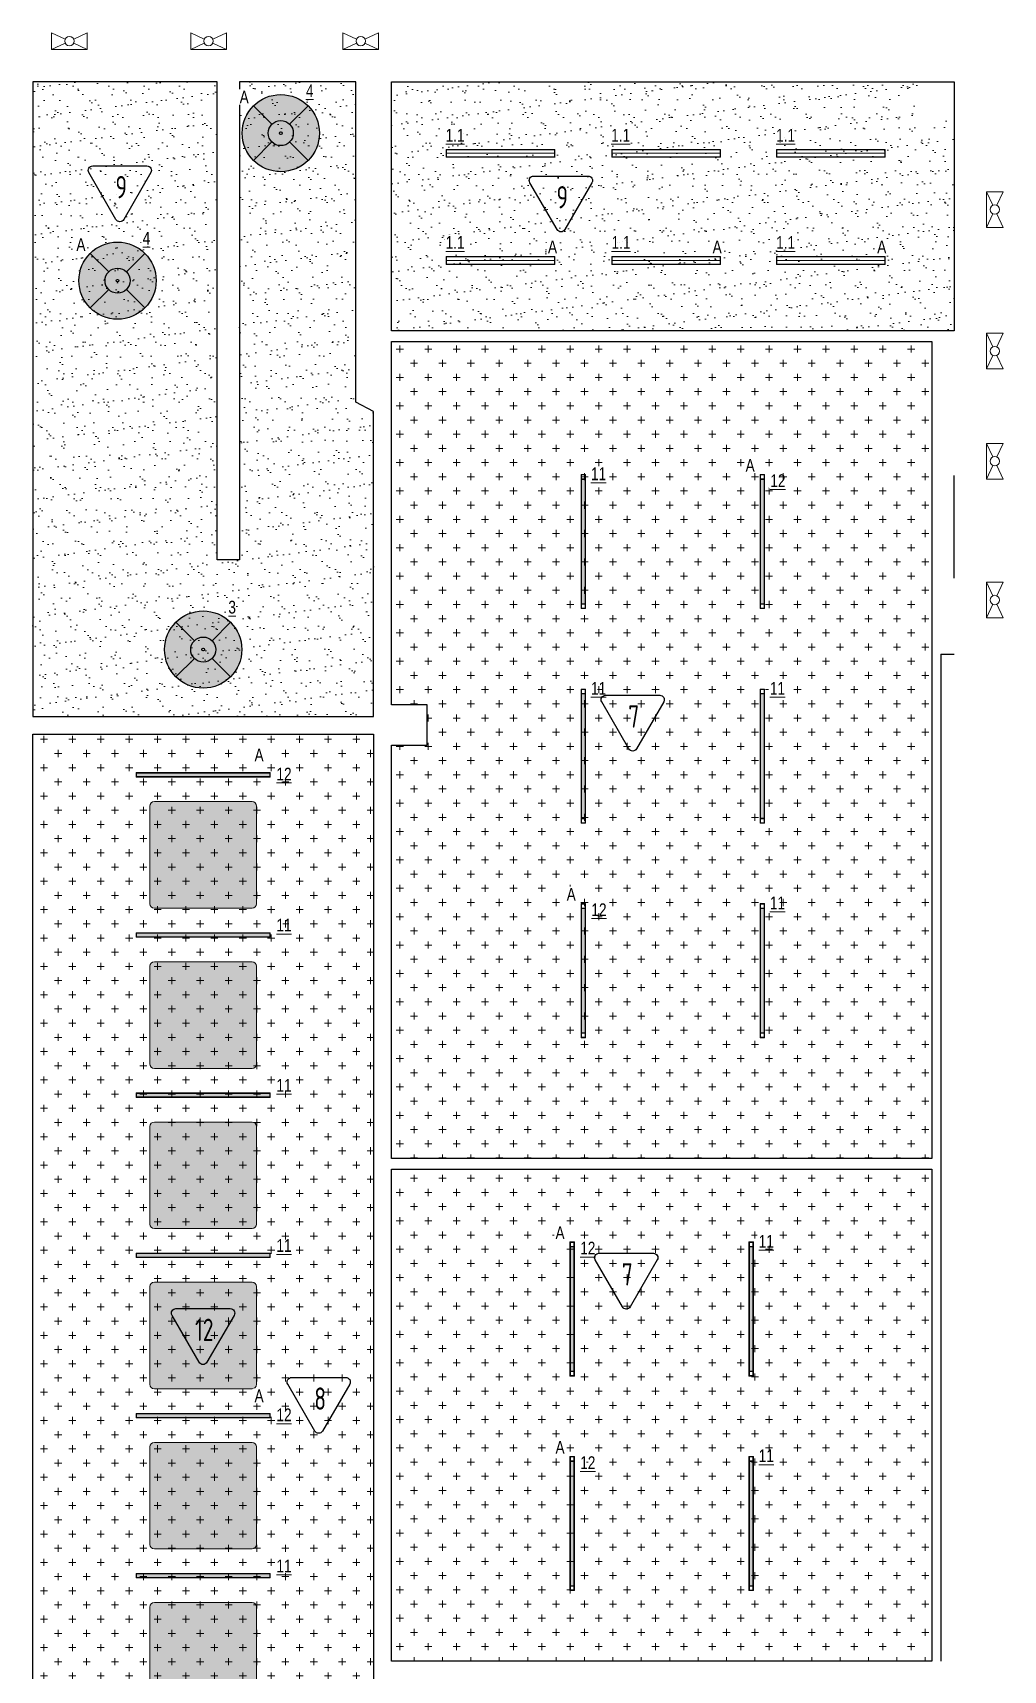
# Model space of a CAD drawing. Header units: millimetres. Extents: x -547274 to 397870, y -45599 to 141350.
# Drawn here: x -160139 to -149291, y 64716 to 83034 of the extents above; entities that cross this region are included whole.
import ezdxf

# ---------------------------------------------------------------- set-up
doc = ezdxf.new("R2010")
doc.units = ezdxf.units.MM
for name, color, linetype, lineweight in [('_ЭОМ_ОБЩ_Освещение_текст тип светильника', 172, 'Continuous', 50), ('_ЭОМ_светильник А', 1, 'Continuous', 35), ('_ЭОМ_светильник Р', 4, 'Continuous', 35), ('АР_Потолки_Штриховка', 252, 'Continuous', 0)]:
    doc.layers.add(name, color=color, linetype=linetype, lineweight=lineweight)
doc.layers.add('X-ref Light Emergency', color=249, linetype='Continuous')
for name, color, linetype, lineweight, true_color in [('АР_Потолок_RAL 095 85 40', 7, 'Continuous', 5, 0xddc87a), ('АР_Потолок_RAL 100 70 20', 7, 'Continuous', 5, 0xb3ac85), ('АР_Потолок_Покраска', 7, 'Continuous', 5, 0x007399), ('АР_Потолок_Текстура дерево', 7, 'Continuous', 5, 0xe7bf8e)]:
    doc.layers.add(name, color=color, linetype=linetype, lineweight=lineweight, true_color=true_color)
doc.styles.add('ISOCPEUR', font='isocpeur.ttf', dxfattribs={"height": 799.9999999999999})
doc.styles.add('ГОСТ', font='cad.shx', dxfattribs={"width": 0.8})

# ---------------------------------------------------------------- blocks, each defined once
blk = doc.blocks.new('подвесной светильник люстра')
at = {"true_color": 0xf8f6b0, "transparency": 33554687}
h = blk.add_hatch(color=51, dxfattribs=at)
h.dxf.hatch_style = 1
edge = h.paths.add_edge_path()
edge.add_ellipse((0, 0), major_axis=(-431.6666666666836, 0), ratio=0.9999999999999278, start_angle=225.0000000000021, end_angle=314.9999999999979)
edge.add_line((-305.234427212194, 305.234427212194), (-98.99494936611666, 98.99494936611666))
edge.add_ellipse((0, 0), major_axis=(-140.0000000000049, 0), ratio=0.9999999999999304, start_angle=225.000000000002, end_angle=314.999999999998, ccw=False)
edge.add_line((98.99494936612066, 98.99494936611336), (305.2344272121939, 305.2344272121939))
edge = h.paths.add_edge_path()
edge.add_ellipse((0, 0), major_axis=(-140.0000000000049, 0), ratio=0.9999999999999304, start_angle=314.999999999998, end_angle=405.000000000002, ccw=False)
edge.add_line((-98.99494936611666, 98.99494936611666), (-305.234427212194, 305.234427212194))
edge.add_ellipse((0, 0), major_axis=(-431.6666666666836, 0), ratio=0.9999999999999278, start_angle=314.9999999999979, end_angle=405.0000000000014)
edge.add_line((-305.2344272121976, -305.2344272121903), (-98.99494936611669, -98.99494936611666))
edge = h.paths.add_edge_path()
edge.add_ellipse((0, 0), major_axis=(-140.0000000000049, 0), ratio=0.9999999999999304, start_angle=405.000000000002, end_angle=494.999999999998, ccw=False)
edge.add_line((-98.99494936611664, -98.99494936611677), (-305.2344272121976, -305.2344272121903))
edge.add_ellipse((0, 0), major_axis=(-431.6666666666836, 0), ratio=0.9999999999999278, start_angle=405.0000000000014, end_angle=494.9999999999979)
edge.add_line((305.234427212194, -305.234427212194), (98.99494936611669, -98.99494936611666))
edge = h.paths.add_edge_path()
edge.add_ellipse((0, 0), major_axis=(-431.6666666666836, 0), ratio=0.9999999999999278, start_angle=494.9999999999979, end_angle=585.0000000000022)
edge.add_line((305.234427212194, 305.2344272121939), (98.99494936612007, 98.99494936611276))
edge.add_ellipse((0, 0), major_axis=(-140.0000000000049, 0), ratio=0.9999999999999304, start_angle=494.999999999998, end_angle=585.000000000002, ccw=False)
edge.add_line((98.99494936611674, -98.99494936611666), (305.2344272121939, -305.234427212194))
edge = h.paths.add_edge_path()
edge.add_ellipse((0, 0), major_axis=(-140.0000000000049, 0), ratio=0.9999999999999304, start_angle=494.999999999998, end_angle=585.0000000000019)
edge.add_ellipse((0, 0), major_axis=(-140.0000000000049, 0), ratio=0.9999999999999304, start_angle=225.000000000002, end_angle=314.999999999998)
edge.add_ellipse((0, 0), major_axis=(-140.0000000000049, 0), ratio=0.9999999999999304, start_angle=314.999999999998, end_angle=405.000000000002)
edge.add_ellipse((0, 0), major_axis=(-140.0000000000049, 0), ratio=0.9999999999999304, start_angle=405.000000000002, end_angle=494.999999999998)
edge = h.paths.add_edge_path(flags=16)
edge.add_ellipse((0, 0), major_axis=(-14.00000000000909, 0), ratio=0.9999999999987021, start_angle=0, end_angle=360)
at = {"color": 0, "linetype": 'ByBlock', "lineweight": -2}
for points in [[(-305.2344272121991, 305.2344272121991), (-98.99494936611154, 98.99494936611154)], [(305.2344272121991, 305.2344272121991), (98.99494936611882, 98.99494936611154)], [(-98.99494936611154, -98.99494936611154), (-305.2344272121918, -305.2344272121845)], [(98.99494936611154, -98.99494936611154), (305.2344272121991, -305.2344272121991)]]:
    blk.add_lwpolyline(points, dxfattribs=at)
for major_axis, ratio, start_param, end_param in [((-431.6666666666836, 0), 0.9999999999999278, 3.926990816987278, 10.21017612416686), ((-140.0000000000049, 0), 0.9999999999999304, 3.926990816987276, 10.21017612416686), ((-140.0000000000049, 0), 0.9999999999999304, 3.926990816987276, 10.21017612416686), ((-14.00000000000909, 0), 0.9999999999987021, 3.926990816987891, 10.21017612416748)]:
    blk.add_ellipse((0, 0), major_axis=major_axis, ratio=ratio, start_param=start_param, end_param=end_param, dxfattribs=at)
blk = doc.blocks.new('RVE-PLS5070-1500-P')
at = {"color": 0, "linetype": 'ByBlock', "lineweight": -2, "ltscale": 40}
for points in [[(750, -25), (-750, -25), (-750, 25), (750, 25)], [(745, -20), (-745, -20), (-745, 20), (745, 20)]]:
    blk.add_lwpolyline(points, close=True, dxfattribs=at)
blk = doc.blocks.new('ЭКРАН 9ВТ')
at = {"color": 0, "linetype": 'ByBlock', "lineweight": -2}
for points in [[(398.8943443857133, 376.0789199508727), (398.8943443857133, 0), (-398.8943443857133, 0), (-398.8943443857133, 376.0789199508727)], [(-398.8943443857133, 376.0789199508727), (-94.85104044532636, 232.7523988136963)], [(94.85104044532636, 232.7523988136963), (398.8943443857133, 376.0789199508727)], [(-398.8943443857133, 0), (-94.85104044532636, 143.3265211371763)], [(94.85104044532636, 143.3265211371763), (398.8943443857133, 0)]]:
    blk.add_lwpolyline(points, dxfattribs=at)
blk.add_circle((0, 188.0394599754363), 104.8616553994507, dxfattribs=at)
blk = doc.blocks.new('ORIO LINE')
at = {"color": 0, "linetype": 'ByBlock', "lineweight": -2}
for p, q in [((-593.8284741220996, 84.00000000011642), (621.1715258779004, 84.00025189609732)), ((-593.8284741220996, -4), (-593.8284741220996, 84.00000000011642)), ((-590, 0), (-590, 80.00000000011642)), ((-590, 80.00000000011642), (617.3430517558008, 80.00000000011642)), ((617.3430517558008, 0), (-590, 0)), ((617.3430517558008, 80.00000000011642), (617.3430517558008, 0)), ((621.1715258779004, 84.00025189609732), (621.1715258779004, -3.999748104019091)), ((621.1715258779004, -3.999748104019091), (-593.8284741220996, -4))]:
    blk.add_line(p, q, dxfattribs=at)
blk.add_lwpolyline([(-590, 40.00000000005821), (617.3430517558008, 40.00000000005821)], dxfattribs=at)

msp = doc.modelspace()

# ---------------------------------------------------------------- hatches: boundary and pattern name
at = {"layer": 'АР_Потолки_Штриховка', "ltscale": 100, "true_color": 0xf8f6b0}
h = msp.add_hatch(color=51, dxfattribs=at)
h.dxf.hatch_style = 1
h.paths.add_polyline_path([(-153963.8492852055, 78036.83781563879), (-153963.8492852055, 76646.83781563879), (-154003.8492852055, 76646.83781563879), (-154003.8492852055, 78036.83781563879)])
h = msp.add_hatch(color=51, dxfattribs=at)
h.dxf.hatch_style = 1
h.paths.add_polyline_path([(-151963.8492852055, 78036.83781563879), (-151963.8492852055, 76646.83781563879), (-152003.8492852055, 76646.83781563879), (-152003.8492852055, 78036.83781563879)])
h = msp.add_hatch(color=51, dxfattribs=at)
h.dxf.hatch_style = 1
h.paths.add_polyline_path([(-153963.8492852055, 75636.83781563879), (-153963.8492852055, 74246.83781563879), (-154003.8492852055, 74246.83781563879), (-154003.8492852055, 75636.83781563879)])
h = msp.add_hatch(color=51, dxfattribs=at)
h.dxf.hatch_style = 1
h.paths.add_polyline_path([(-151963.8492852055, 75636.83781563879), (-151963.8492852055, 74246.83781563879), (-152003.8492852055, 74246.83781563879), (-152003.8492852055, 75636.83781563879)])
h = msp.add_hatch(color=51, dxfattribs=at)
h.dxf.hatch_style = 1
h.paths.add_polyline_path([(-157488.8534946668, 74752.68246216755), (-158978.8534946668, 74752.68246216755), (-158978.8534946668, 74712.68246216755), (-157488.8534946668, 74712.68246216755)])
h = msp.add_hatch(color=51, dxfattribs=at)
h.dxf.hatch_style = 1
h.paths.add_polyline_path([(-153963.8492852055, 73236.83781563879), (-153963.8492852055, 71846.83781563879), (-154003.8492852055, 71846.83781563879), (-154003.8492852055, 73236.83781563879)])
h = msp.add_hatch(color=51, dxfattribs=at)
h.dxf.hatch_style = 1
h.paths.add_polyline_path([(-151963.8492852055, 73236.83781563879), (-151963.8492852055, 71846.83781563879), (-152003.8492852055, 71846.83781563879), (-152003.8492852055, 73236.83781563879)])
h = msp.add_hatch(color=51, dxfattribs=at)
h.dxf.hatch_style = 1
h.paths.add_polyline_path([(-157488.8534946668, 72960.68246216755), (-158978.8534946668, 72960.68246216755), (-158978.8534946668, 72920.68246216755), (-157488.8534946668, 72920.68246216755)])
h = msp.add_hatch(color=51, dxfattribs=at)
h.dxf.hatch_style = 1
h.paths.add_polyline_path([(-157488.8534946668, 71168.68246216755), (-158978.8534946668, 71168.68246216755), (-158978.8534946668, 71128.68246216755), (-157488.8534946668, 71128.68246216755)])
h = msp.add_hatch(color=51, dxfattribs=at)
h.dxf.hatch_style = 1
h.paths.add_polyline_path([(-154088.8590537269, 69451.64567562066), (-154088.8590537269, 68061.64567562066), (-154128.8590537269, 68061.64567562066), (-154128.8590537269, 69451.64567562066)])
h = msp.add_hatch(color=51, dxfattribs=at)
h.dxf.hatch_style = 1
h.paths.add_polyline_path([(-152088.8590537269, 69451.64567562066), (-152088.8590537269, 68061.64567562066), (-152128.8590537269, 68061.64567562066), (-152128.8590537269, 69451.64567562066)])
h = msp.add_hatch(color=51, dxfattribs=at)
h.dxf.hatch_style = 1
h.paths.add_polyline_path([(-157488.8534946668, 69376.68246216755), (-158978.8534946668, 69376.68246216755), (-158978.8534946668, 69336.68246216755), (-157488.8534946668, 69336.68246216755)])
h = msp.add_hatch(color=51, dxfattribs=at)
h.dxf.hatch_style = 1
h.paths.add_polyline_path([(-157488.8534946668, 67584.68246216755), (-158978.8534946668, 67584.68246216755), (-158978.8534946668, 67544.68246216755), (-157488.8534946668, 67544.68246216755)])
h = msp.add_hatch(color=51, dxfattribs=at)
h.dxf.hatch_style = 1
h.paths.add_polyline_path([(-154088.8590537269, 67051.64567562066), (-154088.8590537269, 65661.64567562066), (-154128.8590537269, 65661.64567562066), (-154128.8590537269, 67051.64567562066)])
h = msp.add_hatch(color=51, dxfattribs=at)
h.dxf.hatch_style = 1
h.paths.add_polyline_path([(-152088.8590537269, 67051.64567562066), (-152088.8590537269, 65661.64567562066), (-152128.8590537269, 65661.64567562066), (-152128.8590537269, 67051.64567562066)])
h = msp.add_hatch(color=51, dxfattribs=at)
h.dxf.hatch_style = 1
h.paths.add_polyline_path([(-157488.8534946668, 65792.68246216755), (-158978.8534946668, 65792.68246216755), (-158978.8534946668, 65752.68246216755), (-157488.8534946668, 65752.68246216755)])
at = {"layer": 'АР_Потолок_RAL 095 85 40', "transparency": 33554687}
h = msp.add_hatch(color=256, dxfattribs=at)
h.dxf.hatch_style = 1
h.paths.add_polyline_path([(-157687.8535030115, 71448.68245835285, 0.4142135623730951), (-157637.8535030115, 71498.68245835285), (-157637.8535030115, 72590.68245835285, 0.4142135623730951), (-157687.8535030115, 72640.68245835285), (-158779.8535030115, 72640.68245835285, 0.4142135623730951), (-158829.8535030115, 72590.68245835285), (-158829.8535030115, 71498.68245835285, 0.4142135623730951), (-158779.8535030115, 71448.68245835285)])
h = msp.add_hatch(color=256, dxfattribs=at)
h.dxf.hatch_style = 1
h.paths.add_polyline_path([(-157687.8535030115, 66072.68245835285, 0.4142135623730951), (-157637.8535030115, 66122.68245835285), (-157637.8535030115, 67214.68245835285, 0.4142135623730951), (-157687.8535030115, 67264.68245835285), (-158779.8535030115, 67264.68245835285, 0.4142135623730951), (-158829.8535030115, 67214.68245835285), (-158829.8535030115, 66122.68245835285, 0.4142135623730951), (-158779.8535030115, 66072.68245835285)])
at = {"layer": 'АР_Потолок_RAL 100 70 20', "transparency": 33554687}
h = msp.add_hatch(color=256, dxfattribs=at)
h.dxf.hatch_style = 1
h.paths.add_polyline_path([(-157687.8535030115, 69656.68245835285, 0.4142135623730951), (-157637.8535030115, 69706.68245835285), (-157637.8535030115, 70798.68245835285, 0.4142135623730951), (-157687.8535030115, 70848.68245835285), (-158779.8535030115, 70848.68245835285, 0.4142135623730951), (-158829.8535030115, 70798.68245835285), (-158829.8535030115, 69706.68245835285, 0.4142135623730951), (-158779.8535030115, 69656.68245835285)])
h = msp.add_hatch(color=256, dxfattribs=at)
h.dxf.hatch_style = 1
h.paths.add_polyline_path([(-157687.8535030115, 64280.68245835285, 0.4142135623730951), (-157637.8535030115, 64330.68245835285), (-157637.8535030115, 65422.68245835285, 0.4142135623730951), (-157687.8535030115, 65472.68245835285), (-158779.8535030115, 65472.68245835285, 0.4142135623730951), (-158829.8535030115, 65422.68245835285), (-158829.8535030115, 64330.68245835285, 0.4142135623730951), (-158779.8535030115, 64280.68245835285)])
at = {"layer": 'АР_Потолок_Покраска'}
h = msp.add_hatch(dxfattribs=at)
h.set_pattern_fill('AR-SAND', color=256, scale=5)
h.set_pattern_definition([(37.50000000000001, (-409479.665769197, 47614.56216568896), (-8.000156479920228, 244.7066186646712), [0, -193.04, 0, -215.9, 0, -206.375]), (7.499999999999999, (-409479.665769197, 47614.56216568896), (224.7616415690013, 358.4125502841771), [0, -104.14, 0, -173.99, 0, -66.67500000000001]), (327.5, (-409635.875769197, 47614.56216568896), (395.496185120729, 0.718592339272881), [0, -63.5, 0, -228.6, 0, -298.45]), (317.5, (-409635.875769197, 47614.56216568896), (381.7782262361486, 111.4646616286082), [0, -31.75, 0, -149.86, 0, -171.45])])
h.paths.add_polyline_path([(-160138.8535030115, 82485.68245835247), (-160138.8535030115, 75385.68245835335), (-156328.8535030115, 75385.68245835335), (-156328.8535030116, 78795.7152952849), (-156528.8535030115, 78899.55028906174), (-156528.8535030114, 82485.68245835105), (-157828.8535030112, 82485.68245835227), (-157828.8535030115, 77135.68245835275), (-158078.8535030157, 77135.68245835276), (-158078.853503016, 82485.68245835249)])
h = msp.add_hatch(dxfattribs=at)
h.set_pattern_fill('AR-SAND', color=256, scale=5)
h.set_pattern_definition([(37.50000000000001, (0, 619.609784429369), (-8.000156479920228, 244.7066186646712), [0, -193.04, 0, -215.9, 0, -206.375]), (7.499999999999999, (0, 619.609784429369), (224.7616415690013, 358.4125502841771), [0, -104.14, 0, -173.99, 0, -66.67500000000001]), (327.5, (-156.21, 619.609784429369), (395.496185120729, 0.718592339272881), [0, -63.5, 0, -228.6, 0, -298.45]), (317.5, (-156.21, 619.609784429369), (381.7782262361486, 111.4646616286082), [0, -31.75, 0, -149.86, 0, -171.45])])
h.paths.add_polyline_path([(-156128.8535030117, 82485.68245835253), (-150256.9907373677, 82485.68245835262), (-150256.9895607423, 82064.39489523333), (-149838.8535030116, 82064.39489523333), (-149838.8535030221, 79700.6824533568), (-156128.8535030151, 79700.6824533568)])
h = msp.add_hatch(dxfattribs=at)
h.set_pattern_fill('CROSS', color=256, scale=25)
h.set_pattern_definition([(0, (-411027.7731543438, 61715.22685653451), (158.75, 158.75), [79.375, -238.125]), (90, (-410988.0856543438, 61675.53935653451), (-158.75, 158.75), [79.375, -238.125])])
h.paths.add_polyline_path([(-156128.8535030116, 79580.6824581938), (-150088.8535030116, 79580.68245819368), (-150088.8925771396, 70440.68245835253), (-156128.8535030123, 70440.68245835253), (-156128.8535030122, 75065.68245835276), (-155728.8535030116, 75065.68245835276), (-155728.8535030116, 75515.68262842385), (-156128.853503012, 75515.68262842385)])
h = msp.add_hatch(dxfattribs=at)
h.set_pattern_fill('CROSS', color=256, scale=25)
h.set_pattern_definition([(0, (-391511.0040916806, 37664.41154646364), (158.75, 158.75), [79.375, -238.125]), (90, (-391471.3165916806, 37624.72404646364), (-158.75, 158.75), [79.375, -238.125])])
h.paths.add_polyline_path([(-160138.8535030116, 75185.87241144881), (-156328.8535030116, 75185.87241144881), (-156328.8535030115, 61804.8499425003), (-157458.8535030115, 61804.84994250044), (-157458.8535030115, 61655.68245835241), (-159013.8535030111, 61660.26620043191), (-159013.8535030111, 61804.8499425003), (-160138.8535030113, 61804.84994250044), (-160138.8535030112, 72481.74042382564), (-160138.8535030115, 73985.84277374753)])
h = msp.add_hatch(dxfattribs=at)
h.set_pattern_fill('CROSS', color=256, scale=25)
h.set_pattern_definition([(0, (-411027.7731543432, 56090.22685653451), (158.75, 158.75), [79.375, -238.125]), (90, (-410988.0856543432, 56050.53935653451), (-158.75, 158.75), [79.375, -238.125])])
h.paths.add_polyline_path([(-156128.8535030117, 70320.68245835253), (-150088.8535030122, 70320.68245835253), (-150088.892577139, 64815.68245835253), (-156128.8535030117, 64815.68245835253)])
at = {"layer": 'АР_Потолок_Текстура дерево', "transparency": 33554687}
h = msp.add_hatch(color=256, dxfattribs=at)
h.dxf.hatch_style = 1
h.paths.add_polyline_path([(-158779.8535030115, 74432.68245835285, 0.4142135623730951), (-158829.8535030115, 74382.68245835285), (-158829.8535030115, 73290.68245835285, 0.4142135623730951), (-158779.8535030115, 73240.68245835285), (-157687.8535030115, 73240.68245835285, 0.4142135623730951), (-157637.8535030115, 73290.68245835285), (-157637.8535030115, 74382.68245835285, 0.4142135623730951), (-157687.8535030115, 74432.68245835285)])
h = msp.add_hatch(color=256, dxfattribs=at)
h.dxf.hatch_style = 1
h.paths.add_polyline_path([(-158779.8535030115, 69056.68245835285, 0.4142135623730951), (-158829.8535030115, 69006.68245835285), (-158829.8535030115, 67914.68245835285, 0.4142135623730951), (-158779.8535030115, 67864.68245835285), (-157687.8535030115, 67864.68245835285, 0.4142135623730951), (-157637.8535030115, 67914.68245835285), (-157637.8535030115, 69006.68245835285, 0.4142135623730951), (-157687.8535030115, 69056.68245835285)])

# ---------------------------------------------------------------- linework, layer by layer
for p, q in [((-149838.8535030186, 80850.68245835253), (-149838.8535011919, 79700.68245835253)), ((-149838.8535030116, 76930.68245835303), (-149838.8535030116, 78080.68245835303)), ((-149988.8730400756, 76083.04618987488), (-149838.8535030116, 76083.04643241085))]:
    msp.add_line(p, q)
for points in [[(-160138.8535030115, 82485.68245835247), (-160138.8535030115, 75385.68245835335), (-156328.8535030115, 75385.68245835335), (-156328.8535030116, 78795.7152952849), (-156528.8535030115, 78899.55028906174), (-156528.8535030114, 82485.68245835105), (-157828.8535030112, 82485.68245835227), (-157828.8535030115, 77135.68245835275), (-158078.8535030157, 77135.68245835276), (-158078.853503016, 82485.68245835249)], [(-156128.8535030117, 79580.6824581938), (-150088.8535030117, 79580.68245819368), (-150088.8925771396, 70440.68245835253), (-156128.8535030123, 70440.68245835253), (-156128.8535030122, 75065.68245835276), (-155728.8535030116, 75065.68245835276), (-155728.8535030116, 75515.68262842385), (-156128.853503012, 75515.68262842385)], [(-160138.8535030115, 75185.87241144881), (-156328.8535030115, 75185.87241144881), (-156328.8535030115, 61655.68245835241), (-160138.8535030113, 61655.68245835241), (-160138.8535030112, 72481.74042382564), (-160138.8535030115, 74865.68245835253)], [(-156128.8535030117, 70320.68245835253), (-150088.8535030122, 70320.68245835253), (-150088.892577139, 64815.68245835253), (-156128.8535030117, 64815.68245835253)]]:
    msp.add_lwpolyline(points, close=True)
for points in [[(-159468.3424593292, 81543.8435913623), (-158862.1245185999, 81543.84359136206, -0.5773494962845065), (-158818.823269483, 81468.84382866643), (-159121.9321539995, 80943.84384045826, -0.5773541042744643), (-159208.534982011, 80943.84384045826), (-159511.6436439747, 81468.84344319493, -0.5773491286020777), (-159468.3424593292, 81543.8435913623, -1.710881644036777e-06)], [(-154538.1828724539, 81430.9968212645), (-153931.9649317246, 81430.99682126427, -0.5773494962845065), (-153888.6636826077, 81355.99705856864), (-154191.7725671242, 80830.99707036046, -0.5773541042744643), (-154278.3753951357, 80830.99707036046), (-154581.4840570994, 81355.99667309714, -0.5773491286020777), (-154538.1828724539, 81430.9968212645, -1.710881644036777e-06)], [(-153735.8277575761, 75622.4345546643), (-153129.6098168468, 75622.43455466407, -0.5773494962845065), (-153086.3085677299, 75547.43479196844), (-153389.4174522464, 75022.43480376025, -0.5773541042744643), (-153476.0202802579, 75022.43480376025), (-153779.1289422216, 75547.43440649693, -0.5773491286020777), (-153735.8277575761, 75622.4345546643, -1.710881644036777e-06)], [(-153808.1059538362, 69380.95662977104), (-153201.8880131069, 69380.95662977081, -0.5773494962845065), (-153158.58676399, 69305.95686707518), (-153461.6956485065, 68780.95687886699, -0.5773541042744643), (-153548.298476518, 68780.95687886699), (-153851.4071384817, 69305.95648160367, -0.5773491286020777), (-153808.1059538362, 69380.95662977104, -1.710881644036777e-06)], [(-158538.0795247781, 68760.63698990323), (-157931.8615844476, 68760.63698990323, -0.5773494962845065), (-157888.5603349435, 68685.63722724892), (-158191.6692197549, 68160.63723905064, -0.5773541042744643), (-158278.2720477807, 68160.63723905064), (-158581.3807094324, 68685.63684172608, -0.5773491286020777), (-158538.0795247781, 68760.63698990323, -1.710881644036777e-06)], [(-157245.7435233312, 67991.6187880188), (-156639.5255826018, 67991.61878801856, -0.5773494962845065), (-156596.2243334849, 67916.61902532293), (-156899.3332180015, 67391.61903711475, -0.5773541042744643), (-156985.936046013, 67391.61903711475), (-157289.0447079767, 67916.61863985143, -0.5773491286020777), (-157245.7435233312, 67991.6187880188, -1.710881644036777e-06)]]:
    msp.add_lwpolyline(points, format="xyb")
msp.add_lwpolyline([(-149988.8717189124, 76083.04618987703), (-149988.8535030116, 64815.68245835253)])
at = {"layer": 'АР_Потолки_Штриховка', "color": 18, "ltscale": 100, "true_color": 0x000000}
for points in [[(-153958.8492852055, 78041.83781563879), (-153958.8492852055, 76641.83781563879), (-154008.8492852055, 76641.83781563879), (-154008.8492852055, 78041.83781563879)], [(-153963.8492852055, 78036.83781563879), (-153963.8492852055, 76646.83781563879), (-154003.8492852055, 76646.83781563879), (-154003.8492852055, 78036.83781563879)], [(-151958.8492852055, 78041.83781563879), (-151958.8492852055, 76641.83781563879), (-152008.8492852055, 76641.83781563879), (-152008.8492852055, 78041.83781563879)], [(-151963.8492852055, 78036.83781563879), (-151963.8492852055, 76646.83781563879), (-152003.8492852055, 76646.83781563879), (-152003.8492852055, 78036.83781563879)], [(-153958.8492852055, 75641.83781563879), (-153958.8492852055, 74241.83781563879), (-154008.8492852055, 74241.83781563879), (-154008.8492852055, 75641.83781563879)], [(-153963.8492852055, 75636.83781563879), (-153963.8492852055, 74246.83781563879), (-154003.8492852055, 74246.83781563879), (-154003.8492852055, 75636.83781563879)], [(-151958.8492852055, 75641.83781563879), (-151958.8492852055, 74241.83781563879), (-152008.8492852055, 74241.83781563879), (-152008.8492852055, 75641.83781563879)], [(-151963.8492852055, 75636.83781563879), (-151963.8492852055, 74246.83781563879), (-152003.8492852055, 74246.83781563879), (-152003.8492852055, 75636.83781563879)], [(-157483.8534946668, 74757.68246216755), (-158983.8534946668, 74757.68246216755), (-158983.8534946668, 74707.68246216755), (-157483.8534946668, 74707.68246216755)], [(-157488.8534946668, 74752.68246216755), (-158978.8534946668, 74752.68246216755), (-158978.8534946668, 74712.68246216755), (-157488.8534946668, 74712.68246216755)], [(-153958.8492852055, 73241.83781563879), (-153958.8492852055, 71841.83781563879), (-154008.8492852055, 71841.83781563879), (-154008.8492852055, 73241.83781563879)], [(-153963.8492852055, 73236.83781563879), (-153963.8492852055, 71846.83781563879), (-154003.8492852055, 71846.83781563879), (-154003.8492852055, 73236.83781563879)], [(-151958.8492852055, 73241.83781563879), (-151958.8492852055, 71841.83781563879), (-152008.8492852055, 71841.83781563879), (-152008.8492852055, 73241.83781563879)], [(-151963.8492852055, 73236.83781563879), (-151963.8492852055, 71846.83781563879), (-152003.8492852055, 71846.83781563879), (-152003.8492852055, 73236.83781563879)], [(-157483.8534946668, 72965.68246216755), (-158983.8534946668, 72965.68246216755), (-158983.8534946668, 72915.68246216755), (-157483.8534946668, 72915.68246216755)], [(-157488.8534946668, 72960.68246216755), (-158978.8534946668, 72960.68246216755), (-158978.8534946668, 72920.68246216755), (-157488.8534946668, 72920.68246216755)], [(-157483.8534946668, 71173.68246216755), (-158983.8534946668, 71173.68246216755), (-158983.8534946668, 71123.68246216755), (-157483.8534946668, 71123.68246216755)], [(-157488.8534946668, 71168.68246216755), (-158978.8534946668, 71168.68246216755), (-158978.8534946668, 71128.68246216755), (-157488.8534946668, 71128.68246216755)], [(-154083.8590537269, 69456.64567562066), (-154083.8590537269, 68056.64567562066), (-154133.8590537269, 68056.64567562066), (-154133.8590537269, 69456.64567562066)], [(-154088.8590537269, 69451.64567562066), (-154088.8590537269, 68061.64567562066), (-154128.8590537269, 68061.64567562066), (-154128.8590537269, 69451.64567562066)], [(-152083.8590537269, 69456.64567562066), (-152083.8590537269, 68056.64567562066), (-152133.8590537269, 68056.64567562066), (-152133.8590537269, 69456.64567562066)], [(-152088.8590537269, 69451.64567562066), (-152088.8590537269, 68061.64567562066), (-152128.8590537269, 68061.64567562066), (-152128.8590537269, 69451.64567562066)], [(-157483.8534946668, 69381.68246216755), (-158983.8534946668, 69381.68246216755), (-158983.8534946668, 69331.68246216755), (-157483.8534946668, 69331.68246216755)], [(-157488.8534946668, 69376.68246216755), (-158978.8534946668, 69376.68246216755), (-158978.8534946668, 69336.68246216755), (-157488.8534946668, 69336.68246216755)], [(-157483.8534946668, 67589.68246216755), (-158983.8534946668, 67589.68246216755), (-158983.8534946668, 67539.68246216755), (-157483.8534946668, 67539.68246216755)], [(-157488.8534946668, 67584.68246216755), (-158978.8534946668, 67584.68246216755), (-158978.8534946668, 67544.68246216755), (-157488.8534946668, 67544.68246216755)], [(-154083.8590537269, 67056.64567562066), (-154083.8590537269, 65656.64567562066), (-154133.8590537269, 65656.64567562066), (-154133.8590537269, 67056.64567562066)], [(-154088.8590537269, 67051.64567562066), (-154088.8590537269, 65661.64567562066), (-154128.8590537269, 65661.64567562066), (-154128.8590537269, 67051.64567562066)], [(-152083.8590537269, 67056.64567562066), (-152083.8590537269, 65656.64567562066), (-152133.8590537269, 65656.64567562066), (-152133.8590537269, 67056.64567562066)], [(-152088.8590537269, 67051.64567562066), (-152088.8590537269, 65661.64567562066), (-152128.8590537269, 65661.64567562066), (-152128.8590537269, 67051.64567562066)], [(-157483.8534946668, 65797.68246216755), (-158983.8534946668, 65797.68246216755), (-158983.8534946668, 65747.68246216755), (-157483.8534946668, 65747.68246216755)], [(-157488.8534946668, 65792.68246216755), (-158978.8534946668, 65792.68246216755), (-158978.8534946668, 65752.68246216755), (-157488.8534946668, 65752.68246216755)]]:
    msp.add_lwpolyline(points, close=True, dxfattribs=at)
at = {"layer": 'АР_Потолки_Штриховка', "color": 18, "lineweight": 18, "ltscale": 100, "true_color": 0x000000}
for points in [[(-153958.8492852054, 78041.83781563878), (-153958.8492852054, 76641.83781563878), (-154008.8492852054, 76641.83781563878), (-154008.8492852054, 78041.83781563878)], [(-153963.8492852054, 78036.83781563878), (-153963.8492852054, 76646.83781563878), (-154003.8492852054, 76646.83781563878), (-154003.8492852054, 78036.83781563878)], [(-151958.8492852054, 78041.83781563878), (-151958.8492852054, 76641.83781563878), (-152008.8492852054, 76641.83781563878), (-152008.8492852054, 78041.83781563878)], [(-151963.8492852054, 78036.83781563878), (-151963.8492852054, 76646.83781563878), (-152003.8492852054, 76646.83781563878), (-152003.8492852054, 78036.83781563878)], [(-153958.8492852054, 75641.83781563878), (-153958.8492852054, 74241.83781563878), (-154008.8492852054, 74241.83781563878), (-154008.8492852054, 75641.83781563878)], [(-153963.8492852054, 75636.83781563878), (-153963.8492852054, 74246.83781563878), (-154003.8492852054, 74246.83781563878), (-154003.8492852054, 75636.83781563878)], [(-151958.8492852054, 75641.83781563878), (-151958.8492852054, 74241.83781563878), (-152008.8492852054, 74241.83781563878), (-152008.8492852054, 75641.83781563878)], [(-151963.8492852054, 75636.83781563878), (-151963.8492852054, 74246.83781563878), (-152003.8492852054, 74246.83781563878), (-152003.8492852054, 75636.83781563878)], [(-157483.8534946667, 74757.68246216755), (-158983.8534946667, 74757.68246216755), (-158983.8534946667, 74707.68246216755), (-157483.8534946667, 74707.68246216755)], [(-157488.8534946667, 74752.68246216755), (-158978.8534946667, 74752.68246216755), (-158978.8534946667, 74712.68246216755), (-157488.8534946667, 74712.68246216755)], [(-153958.8492852054, 73241.83781563878), (-153958.8492852054, 71841.83781563878), (-154008.8492852054, 71841.83781563878), (-154008.8492852054, 73241.83781563878)], [(-153963.8492852054, 73236.83781563878), (-153963.8492852054, 71846.83781563878), (-154003.8492852054, 71846.83781563878), (-154003.8492852054, 73236.83781563878)], [(-151958.8492852054, 73241.83781563878), (-151958.8492852054, 71841.83781563878), (-152008.8492852054, 71841.83781563878), (-152008.8492852054, 73241.83781563878)], [(-151963.8492852054, 73236.83781563878), (-151963.8492852054, 71846.83781563878), (-152003.8492852054, 71846.83781563878), (-152003.8492852054, 73236.83781563878)], [(-157483.8534946667, 72965.68246216755), (-158983.8534946667, 72965.68246216755), (-158983.8534946667, 72915.68246216755), (-157483.8534946667, 72915.68246216755)], [(-157488.8534946667, 72960.68246216755), (-158978.8534946667, 72960.68246216755), (-158978.8534946667, 72920.68246216755), (-157488.8534946667, 72920.68246216755)], [(-157483.8534946667, 71173.68246216755), (-158983.8534946667, 71173.68246216755), (-158983.8534946667, 71123.68246216755), (-157483.8534946667, 71123.68246216755)], [(-157488.8534946667, 71168.68246216755), (-158978.8534946667, 71168.68246216755), (-158978.8534946667, 71128.68246216755), (-157488.8534946667, 71128.68246216755)], [(-154083.859053727, 69456.64567562062), (-154083.859053727, 68056.64567562062), (-154133.859053727, 68056.64567562062), (-154133.859053727, 69456.64567562062)], [(-154088.859053727, 69451.64567562062), (-154088.859053727, 68061.64567562062), (-154128.859053727, 68061.64567562062), (-154128.859053727, 69451.64567562062)], [(-152083.859053727, 69456.64567562062), (-152083.859053727, 68056.64567562062), (-152133.859053727, 68056.64567562062), (-152133.859053727, 69456.64567562062)], [(-152088.859053727, 69451.64567562062), (-152088.859053727, 68061.64567562062), (-152128.859053727, 68061.64567562062), (-152128.859053727, 69451.64567562062)], [(-157483.8534946667, 69381.68246216755), (-158983.8534946667, 69381.68246216755), (-158983.8534946667, 69331.68246216755), (-157483.8534946667, 69331.68246216755)], [(-157488.8534946667, 69376.68246216755), (-158978.8534946667, 69376.68246216755), (-158978.8534946667, 69336.68246216755), (-157488.8534946667, 69336.68246216755)], [(-157483.8534946667, 67589.68246216755), (-158983.8534946667, 67589.68246216755), (-158983.8534946667, 67539.68246216755), (-157483.8534946667, 67539.68246216755)], [(-157488.8534946667, 67584.68246216755), (-158978.8534946667, 67584.68246216755), (-158978.8534946667, 67544.68246216755), (-157488.8534946667, 67544.68246216755)], [(-154083.859053727, 67056.64567562062), (-154083.859053727, 65656.64567562062), (-154133.859053727, 65656.64567562062), (-154133.859053727, 67056.64567562062)], [(-154088.859053727, 67051.64567562062), (-154088.859053727, 65661.64567562062), (-154128.859053727, 65661.64567562062), (-154128.859053727, 67051.64567562062)], [(-152083.859053727, 67056.64567562062), (-152083.859053727, 65656.64567562062), (-152133.859053727, 65656.64567562062), (-152133.859053727, 67056.64567562062)], [(-152088.859053727, 67051.64567562062), (-152088.859053727, 65661.64567562062), (-152128.859053727, 65661.64567562062), (-152128.859053727, 67051.64567562062)], [(-157483.8534946667, 65797.68246216755), (-158983.8534946667, 65797.68246216755), (-158983.8534946667, 65747.68246216755), (-157483.8534946667, 65747.68246216755)], [(-157488.8534946667, 65792.68246216755), (-158978.8534946667, 65792.68246216755), (-158978.8534946667, 65752.68246216755), (-157488.8534946667, 65752.68246216755)]]:
    msp.add_lwpolyline(points, close=True, dxfattribs=at)
at = {"layer": 'АР_Потолки_Штриховка', "color": 18, "ltscale": 100, "true_color": 0x000000}
for points in [[(-158779.8535030115, 74432.68245835285), (-157687.8535030115, 74432.68245835285, -0.414213562373095), (-157637.8535030115, 74382.68245835285), (-157637.8535030115, 73290.68245835285, -0.414213562373095), (-157687.8535030115, 73240.68245835285), (-158779.8535030115, 73240.68245835285, -0.414213562373095), (-158829.8535030115, 73290.68245835285), (-158829.8535030115, 74382.68245835285, -0.414213562373095)], [(-158779.8535030115, 72640.68245835285), (-157687.8535030115, 72640.68245835285, -0.414213562373095), (-157637.8535030115, 72590.68245835285), (-157637.8535030115, 71498.68245835285, -0.414213562373095), (-157687.8535030115, 71448.68245835285), (-158779.8535030115, 71448.68245835285, -0.414213562373095), (-158829.8535030115, 71498.68245835285), (-158829.8535030115, 72590.68245835285, -0.414213562373095)], [(-158779.8535030115, 70848.68245835285), (-157687.8535030115, 70848.68245835285, -0.414213562373095), (-157637.8535030115, 70798.68245835285), (-157637.8535030115, 69706.68245835285, -0.414213562373095), (-157687.8535030115, 69656.68245835285), (-158779.8535030115, 69656.68245835285, -0.414213562373095), (-158829.8535030115, 69706.68245835285), (-158829.8535030115, 70798.68245835285, -0.414213562373095)], [(-158779.8535030115, 69056.68245835285), (-157687.8535030115, 69056.68245835285, -0.414213562373095), (-157637.8535030115, 69006.68245835285), (-157637.8535030115, 67914.68245835285, -0.414213562373095), (-157687.8535030115, 67864.68245835285), (-158779.8535030115, 67864.68245835285, -0.414213562373095), (-158829.8535030115, 67914.68245835285), (-158829.8535030115, 69006.68245835285, -0.414213562373095)], [(-158779.8535030115, 67264.68245835285), (-157687.8535030115, 67264.68245835285, -0.414213562373095), (-157637.8535030115, 67214.68245835285), (-157637.8535030115, 66122.68245835285, -0.414213562373095), (-157687.8535030115, 66072.68245835285), (-158779.8535030115, 66072.68245835285, -0.414213562373095), (-158829.8535030115, 66122.68245835285), (-158829.8535030115, 67214.68245835285, -0.414213562373095)], [(-158779.8535030115, 65472.68245835285), (-157687.8535030115, 65472.68245835285, -0.414213562373095), (-157637.8535030115, 65422.68245835285), (-157637.8535030115, 64330.68245835285, -0.414213562373095), (-157687.8535030115, 64280.68245835285), (-158779.8535030115, 64280.68245835285, -0.414213562373095), (-158829.8535030115, 64330.68245835285), (-158829.8535030115, 65422.68245835285, -0.414213562373095)]]:
    msp.add_lwpolyline(points, format="xyb", close=True, dxfattribs=at)

# ---------------------------------------------------------------- block references
at = {"layer": '_ЭОМ_светильник А', "color": 18, "lineweight": 18, "ltscale": 100, "true_color": 0x000000, "xscale": -0.5, "yscale": 0.5, "zscale": 0.5}
for p in [(-159728.8535030114, 82845.68245835634), (-158173.8963592527, 82845.68245835818), (-156473.0421761651, 82845.68245835647)]:
    msp.add_blockref('ЭКРАН 9ВТ', p, dxfattribs=at)
at = {"layer": '_ЭОМ_светильник А', "color": 18, "lineweight": 18, "ltscale": 100, "true_color": 0x000000}
for p in [(-157366.3535030115, 81910.68245835262), (-159191.353113197, 80260.68245835233)]:
    msp.add_blockref('подвесной светильник люстра', p, dxfattribs=at)
at = {"layer": '_ЭОМ_светильник А', "color": 18, "lineweight": 18, "ltscale": 100, "true_color": 0x000000, "xscale": -0.5, "yscale": 0.5, "zscale": 0.5, "rotation": 270}
for p in [(-149478.8545038562, 81056.06683216747), (-149478.8545038562, 79471.94403975588), (-149478.8545038562, 78240.91846857351), (-149478.8545038562, 76687.92505842206)]:
    msp.add_blockref('ЭКРАН 9ВТ', p, dxfattribs=at)
at = {"layer": '_ЭОМ_светильник А', "color": 18, "lineweight": 18, "ltscale": 100, "true_color": 0x000000}
for name, p, rotation in [('ORIO LINE', (-154898.1694205009, 80525.54215339673), 179.9999999999999), ('RVE-PLS5070-1500-P', (-151983.8492852054, 77341.83781563878), 270), ('RVE-PLS5070-1500-P', (-153983.8492852054, 72541.83781563878), 270), ('RVE-PLS5070-1500-P', (-154108.859053727, 68756.64567562062), 270), ('RVE-PLS5070-1500-P', (-154108.859053727, 66356.64567562062), 270)]:
    msp.add_blockref(name, p, dxfattribs=dict(at, rotation=rotation))
at = {"layer": '_ЭОМ_светильник Р', "color": 18, "lineweight": 18, "true_color": 0x000000, "rotation": 179.9999999999999}
for p in [(-154898.1694205009, 81725.54239030412), (-153044.1694205009, 81725.54240529283), (-151204.1694205009, 81725.54240529283)]:
    msp.add_blockref('ORIO LINE', p, dxfattribs=at)
at = {"layer": '_ЭОМ_светильник Р', "color": 18, "lineweight": 18, "ltscale": 100, "true_color": 0x000000, "rotation": 89.99999999999997}
for p in [(-153983.8492852054, 77341.83781563878), (-153983.8492852054, 74941.83781563878), (-151983.8492852054, 74941.83781563878), (-151983.8492852054, 72541.83781563878), (-152108.859053727, 68756.64567562062), (-152108.859053727, 66356.64567562062)]:
    msp.add_blockref('RVE-PLS5070-1500-P', p, dxfattribs=at)
at = {"layer": '_ЭОМ_светильник Р', "color": 18, "lineweight": 18, "ltscale": 100, "true_color": 0x000000}
msp.add_blockref('подвесной светильник люстра', (-158233.8535030115, 76133.83102636275), dxfattribs=at)
at = {"layer": 'X-ref Light Emergency', "linetype": 'ByBlock', "ltscale": 40}
for p in [(-157366.3535030115, 81910.68245835268), (-159191.353113197, 80260.68245835234), (-158233.8535030115, 76133.83102636276)]:
    msp.add_blockref('подвесной светильник люстра', p, dxfattribs=at)
at = {"layer": 'X-ref Light Emergency', "color": 18, "linetype": 'ByBlock', "lineweight": 18, "ltscale": 40, "true_color": 0x000000}
for p in [(-157366.3535030115, 81910.68245835262), (-159191.353113197, 80260.68245835233), (-158233.8535030115, 76133.83102636275)]:
    msp.add_blockref('подвесной светильник люстра', p, dxfattribs=at)

# ---------------------------------------------------------------- texts
at = {"char_height": 250, "width": 294.3337657886732, "attachment_point": 1, "style": 'ISOCPEUR'}
for s, insert in [('{\\W0.7;9}', (-159214.6502212016, 81431.76155584314)), ('{\\W0.7;9}', (-154284.4906343263, 81318.91478574535)), ('{\\W0.7;7}', (-153482.1355194485, 75510.35251914516)), ('{\\W0.7;7}', (-153554.4137157086, 69268.8745942519)), ('{\\W0.7;12}', (-158326.0131137597, 68648.5549543617)), ('{\\W0.7;8}', (-156992.0512852035, 67879.53675249964))]:
    msp.add_mtext(s, dxfattribs=dict(at, insert=insert))

# ---------------------------------------------------------------- next in the draw order: texts
at = {"layer": '_ЭОМ_ОБЩ_Освещение_текст тип светильника', "color": 18, "lineweight": 18, "ltscale": 40, "true_color": 0x000000, "char_height": 142.1875, "attachment_point": 1, "style": 'ГОСТ', "bg_fill": 3, "box_fill_scale": 1.1, "bg_fill_color": 256, "bg_fill_transparency": 0}
for s, insert, width in [('{\\L4}', (-157084.9817296379, 82456.18271609105), 55.871829552576), ('{\\L1.1}', (-155523.2432813793, 81958.77568278406), 46.11787112470488), ('{\\L1.1}', (-153673.0717555014, 81958.77568278406), 46.11787112470488), ('{\\L1.1}', (-151829.2432813793, 81958.77568278406), 46.11787112470488), ('{\\L4}', (-158909.9813398234, 80806.18271609076), 55.871829552576), ('{\\L1.1}', (-155523.2432813793, 80758.77544587667), 46.11787112470488), ('{\\L11}', (-153899.0128313312, 78170.84103529542), 55.871829552576), ('{\\L12}', (-151894.2395796888, 78094.35671008637, 5.000000000000015e-09), 55.871829552576), ('{\\L3}', (-157952.4817296379, 76679.33128410118), 55.871829552576), ('{\\L11}', (-153899.0128313312, 75770.84103529542), 55.871829552576), ('{\\L11}', (-151899.0128313312, 75770.84103529542), 55.871829552576), ('{\\L12}', (-157414.8515697795, 74812.17236215269), 55.871829552576), ('{\\L12}', (-153894.2395796888, 73294.35671008637, 5.000000000000015e-09), 55.871829552576), ('{\\L11}', (-151899.0128313312, 73370.84103529542), 55.871829552576), ('{\\L11}', (-157414.8515697795, 73122.33532778625), 55.871829552576), ('{\\L11}', (-157414.8515697795, 71330.33532778625), 55.871829552576), ('{\\L11}', (-157414.8515697795, 69538.33532778625), 55.871829552576), ('{\\L12}', (-154019.2493482104, 69509.16457006821, 5.000000000000015e-09), 55.871829552576), ('{\\L11}', (-152024.0225998529, 69585.64889527726), 55.871829552576), ('{\\L12}', (-157414.8515697795, 67644.17236215269), 55.871829552576), ('{\\L12}', (-154019.2493482104, 67109.16457006821, 5.000000000000015e-09), 55.871829552576), ('{\\L11}', (-152024.0225998529, 67185.64889527726), 55.871829552576), ('{\\L11}', (-157414.8515697795, 65954.33532778625), 55.871829552576)]:
    msp.add_mtext(s, dxfattribs=dict(at, insert=insert, width=width))
at = {"layer": '_ЭОМ_светильник А', "color": 18, "lineweight": 18, "ltscale": 100, "true_color": 0x000000, "char_height": 142.1875, "width": 86.04374658316377, "attachment_point": 1, "style": 'ГОСТ', "bg_fill": 3, "box_fill_scale": 1.1, "bg_fill_color": 256, "bg_fill_transparency": 0}
for insert in [(-157826.1410391243, 82385.52402508227), (-159651.1406493098, 80735.52402508198), (-154379.6599002829, 80709.0862386933), (-152539.3290884002, 80709.08623869342), (-150699.3290884002, 80709.08623869342), (-152170.4667615629, 78265.54555618667), (-157659.7002863516, 75024.66459536468), (-154170.4667615629, 73465.54555618667), (-154295.4765300845, 69680.35341616851), (-157659.7002863516, 67856.66459536468), (-154295.4765300845, 67280.35341616851)]:
    msp.add_mtext('А', dxfattribs=dict(at, insert=insert))

# ---------------------------------------------------------------- next in the draw order: block references
at = {"layer": '_ЭОМ_светильник А', "color": 18, "lineweight": 18, "ltscale": 100, "true_color": 0x000000}
for name, p, rotation in [('ORIO LINE', (-153044.1694205009, 80525.54215339679), 179.9999999999999), ('ORIO LINE', (-151204.1694205009, 80525.54215339679), 179.9999999999999), ('RVE-PLS5070-1500-P', (-158233.8534946667, 74732.68246216755), 180), ('RVE-PLS5070-1500-P', (-158233.8534946667, 67564.68246216755), 180)]:
    msp.add_blockref(name, p, dxfattribs=dict(at, rotation=rotation))
at = {"layer": '_ЭОМ_светильник Р', "color": 18, "lineweight": 18, "ltscale": 100, "true_color": 0x000000, "rotation": 180}
for p in [(-158233.8534946667, 72940.68246216755), (-158233.8534946667, 71148.68246216755), (-158233.8534946667, 69356.68246216755), (-158233.8534946667, 65772.68246216755)]:
    msp.add_blockref('RVE-PLS5070-1500-P', p, dxfattribs=at)

# ---------------------------------------------------------------- next in the draw order: texts
at = {"layer": '_ЭОМ_ОБЩ_Освещение_текст тип светильника', "color": 18, "lineweight": 18, "ltscale": 40, "true_color": 0x000000, "char_height": 142.1875, "width": 46.11787112470488, "attachment_point": 1, "style": 'ГОСТ', "bg_fill": 3, "box_fill_scale": 1.1, "bg_fill_color": 256, "bg_fill_transparency": 0}
for insert in [(-153669.2432813793, 80758.77544587673), (-151829.2432813793, 80758.77544587673)]:
    msp.add_mtext('{\\L1.1}', dxfattribs=dict(at, insert=insert))

# ---------------------------------------------------------------- next in the draw order: linework, layer by layer
at = {"ltscale": 1000}
msp.add_lwpolyline([(-156128.8535030116, 82485.68245835253), (-149838.8535011919, 82485.68245835253), (-149838.8535011919, 79700.68245835253), (-156128.8535030116, 79700.68245835253)], close=True, dxfattribs=at)

doc.saveas('drawing.dxf')
